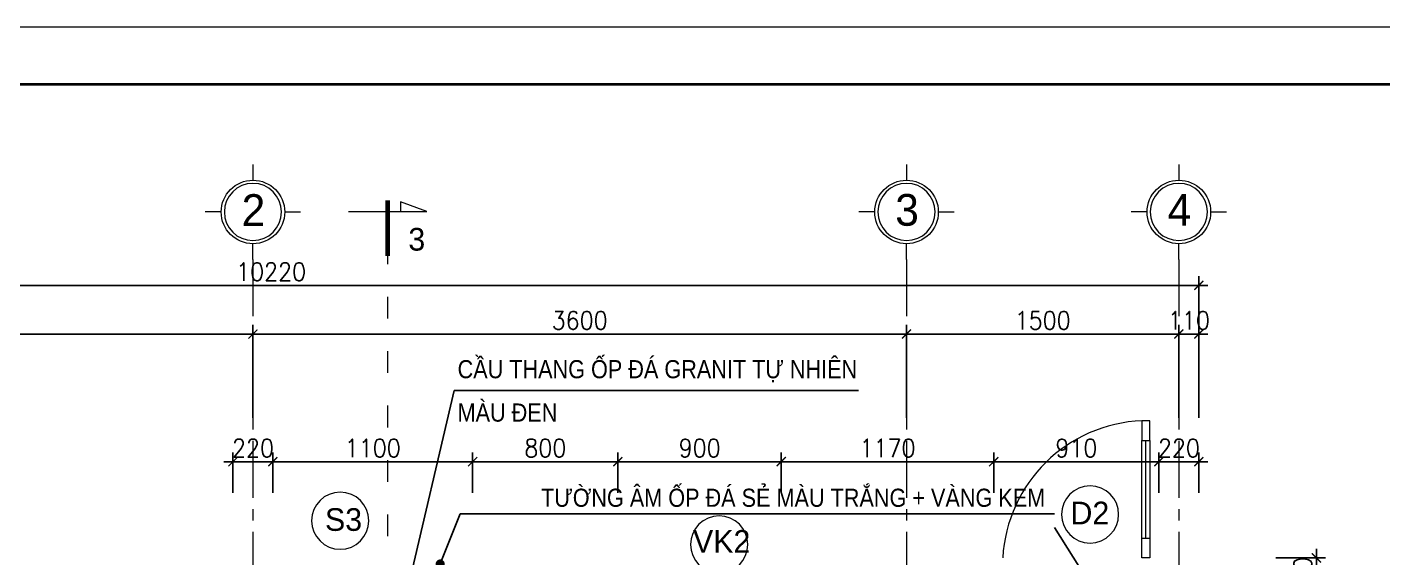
# Model space of a CAD drawing. Header units: millimetres. Extents: x -529782 to -142003, y -492574 to -273331.
# Drawn here: x -261448 to -253980, y -359451 to -356525 of the extents above; entities that cross this region are included whole.
import ezdxf
from ezdxf.enums import TextEntityAlignment as Align

# ---------------------------------------------------------------- set-up
doc = ezdxf.new("R2010")
doc.units = ezdxf.units.MM
doc.header["$LTSCALE"] = 500
doc.header["$MEASUREMENT"] = 0
doc.header["$PDMODE"] = 3
doc.linetypes.add('ACAD_ISO03W100', pattern=[30, 12, -18])
doc.linetypes.add('CENTER', pattern=[2, 1.25, -0.25, 0.25, -0.25])
doc.layers.get('0').update_dxf_attribs({"linetype": 'CONTINUOUS', "lineweight": 13})
doc.layers.get('Defpoints').update_dxf_attribs({"color": 255, "linetype": 'CONTINUOUS', "lineweight": 13})
for name, color, linetype, lineweight in [('1.cat 30', 30, 'CONTINUOUS', 35), ('2.thay 145', 145, 'CONTINUOUS', 18), ('3.manh 08', 8, 'CONTINUOUS', 9), ('4.dim 08', 8, 'CONTINUOUS', 13), ('7.tim 67', 67, 'CENTER', 9), ('9.text \xad white', 7, 'CONTINUOUS', 15), ('CHITIET', 9, 'CONTINUOUS', 9), ('noithat', 15, 'CONTINUOUS', 9)]:
    doc.layers.add(name, color=color, linetype=linetype, lineweight=lineweight)
doc.styles.add('CA.JSC1', font='')
doc.styles.get("Standard").update_dxf_attribs({"font": 'txt.shx', "width": 0.9})
doc.styles.add('VnAvantH', font='')
doc.styles.get('CA.JSC1').set_extended_font_data('.VnAvantH')
doc.styles.get('VnAvantH').set_extended_font_data('.VnAvantH')
doc.dimstyles.new('CA 50', dxfattribs={"dimscale": 0, "dimtxt": 100, "dimasz": 50, "dimexe": 50, "dimexo": 0, "dimgap": 25, "dimtad": 1, "dimdec": 0, "dimzin": 0, "dimdsep": 46, "dimtxsty": 'Standard', "dimblk": 'ARCHTICK', "dimcen": 0.09, "dimdle": 50, "dimclrd": 256, "dimclre": 256, "dimclrt": 7, "dimadec": 0, "dimazin": 0, "dimtfac": 1, "dimtdec": 0, "dimtix": 1, "dimtmove": 2, "dimatfit": 3, "dimldrblk": 'DOT', "dimfxl": 1, "dimtolj": 1, "dimtzin": 0, "dimarcsym": 0})

# ---------------------------------------------------------------- blocks, each defined once
blk = doc.blocks.new('khung co loan')
at = {"layer": '1.cat 30'}
blk.add_lwpolyline([(1158.281703106128, -14553.47590842255), (1158.281703106128, -303.4759079545038), (20658.28170374641, -303.4759079545038), (20658.28170374641, -14553.47590842255)], close=True, dxfattribs=at)
at = {"layer": '3.manh 08'}
blk.add_lwpolyline([(0, -14850.00000048772), (21000.00000000023, -14850.00000048772), (21000.00000000023, -4.877219907939434e-07), (0, -4.877219907939434e-07)], close=True, dxfattribs=at)
blk = doc.blocks.new('_ArchTick')
at = {"color": 1, "linetype": 'ByBlock', "const_width": 0.150000081}
blk.add_lwpolyline([(-0.5000002699998731, -0.5000002699998731), (0.5000002699998731, 0.5000002699998731)], dxfattribs=at)
blk = doc.blocks.new('*D330')
at = {"layer": '4.dim 08', "lineweight": -2, "transparency": 16777216}
for p, q in [((-260313.8179060325, -359092.5), (-260313.8179060325, -358870.5)), ((-260093.8179060325, -359092.5), (-260093.8179060325, -358870.5)), ((-260313.8179060325, -358920.5), (-260363.8179060325, -358920.5)), ((-260313.8179060325, -358920.5), (-260093.8179060325, -358920.5)), ((-260093.8179060325, -358920.5), (-260043.8179060325, -358920.5))]:
    blk.add_line(p, q, dxfattribs=at)
at = {"layer": 'Defpoints', "color": 0, "transparency": 16777216}
for p in [(-260093.8179060325, -358920.5), (-260313.8179060325, -359092.5), (-260093.8179060325, -359092.5)]:
    blk.add_point(p, dxfattribs=at)
at = {"layer": '4.dim 08', "lineweight": -2, "transparency": 16777216, "xscale": 50, "yscale": 50, "zscale": 50}
blk.add_blockref('_ArchTick', (-260313.8179060325, -358920.5), dxfattribs=at)
at = {"layer": '4.dim 08', "lineweight": -2, "transparency": 16777216, "xscale": 50, "yscale": 50, "zscale": 50, "rotation": 180}
blk.add_blockref('_ArchTick', (-260093.8179060325, -358920.5), dxfattribs=at)
at = {"layer": '4.dim 08', "color": 7, "transparency": 16777216, "insert": (-260203.8179060325, -358845.5), "char_height": 100, "attachment_point": 5}
blk.add_mtext('\\A1;220', dxfattribs=at)
blk = doc.blocks.new('_DOT')
at = {"color": 1, "linetype": 'ByBlock'}
blk.add_line((-0.5, 0), (-1, 0), dxfattribs=at)
at = {"color": 1, "linetype": 'ByBlock', "const_width": 0.5}
blk.add_lwpolyline([(-0.25, 0, 1), (0.25, 0, 1)], format="xyb", close=True, dxfattribs=at)
blk = doc.blocks.new('*D331')
at = {"layer": '4.dim 08', "lineweight": -2, "transparency": 16777216}
for p, q in [((-260093.8179060325, -359092.5), (-260093.8179060325, -358870.5)), ((-258993.8179060325, -359092.5), (-258993.8179060325, -358870.5)), ((-260143.8179060325, -358920.5), (-258943.8179060325, -358920.5))]:
    blk.add_line(p, q, dxfattribs=at)
at = {"layer": 'Defpoints', "color": 0, "transparency": 16777216}
for p in [(-258993.8179060325, -358920.5), (-260093.8179060325, -359092.5), (-258993.8179060325, -359092.5)]:
    blk.add_point(p, dxfattribs=at)
at = {"layer": '4.dim 08', "lineweight": -2, "transparency": 16777216, "xscale": 50, "yscale": 50, "zscale": 50, "rotation": 180}
blk.add_blockref('_ArchTick', (-260093.8179060325, -358920.5), dxfattribs=at)
at = {"layer": '4.dim 08', "lineweight": -2, "transparency": 16777216, "xscale": 50, "yscale": 50, "zscale": 50}
blk.add_blockref('_ArchTick', (-258993.8179060325, -358920.5), dxfattribs=at)
at = {"layer": '4.dim 08', "color": 7, "transparency": 16777216, "insert": (-259543.8179060325, -358845.5), "char_height": 100, "attachment_point": 5}
blk.add_mtext('\\A1;1100', dxfattribs=at)
blk = doc.blocks.new('*D332')
at = {"layer": '4.dim 08', "lineweight": -2, "transparency": 16777216}
for p, q in [((-258993.8179060325, -359092.5), (-258993.8179060325, -358870.5)), ((-258193.8179060324, -359092.5), (-258193.8179060324, -358870.5)), ((-259043.8179060325, -358920.5), (-258143.8179060324, -358920.5))]:
    blk.add_line(p, q, dxfattribs=at)
at = {"layer": 'Defpoints', "color": 0, "transparency": 16777216}
for p in [(-258193.8179060324, -358920.5), (-258993.8179060325, -359092.5), (-258193.8179060324, -359092.5)]:
    blk.add_point(p, dxfattribs=at)
at = {"layer": '4.dim 08', "lineweight": -2, "transparency": 16777216, "xscale": 50, "yscale": 50, "zscale": 50, "rotation": 180}
blk.add_blockref('_ArchTick', (-258993.8179060325, -358920.5), dxfattribs=at)
at = {"layer": '4.dim 08', "lineweight": -2, "transparency": 16777216, "xscale": 50, "yscale": 50, "zscale": 50}
blk.add_blockref('_ArchTick', (-258193.8179060324, -358920.5), dxfattribs=at)
at = {"layer": '4.dim 08', "color": 7, "transparency": 16777216, "insert": (-258593.8179060324, -358845.5), "char_height": 100, "attachment_point": 5}
blk.add_mtext('\\A1;800', dxfattribs=at)
blk = doc.blocks.new('*D333')
at = {"layer": '4.dim 08', "lineweight": -2, "transparency": 16777216}
for p, q in [((-258193.8179060324, -359092.5), (-258193.8179060324, -358870.5)), ((-257293.8179060324, -359092.5), (-257293.8179060324, -358870.5)), ((-258243.8179060324, -358920.5), (-257243.8179060324, -358920.5))]:
    blk.add_line(p, q, dxfattribs=at)
at = {"layer": 'Defpoints', "color": 0, "transparency": 16777216}
for p in [(-257293.8179060324, -358920.5), (-258193.8179060324, -359092.5), (-257293.8179060324, -359092.5)]:
    blk.add_point(p, dxfattribs=at)
at = {"layer": '4.dim 08', "lineweight": -2, "transparency": 16777216, "xscale": 50, "yscale": 50, "zscale": 50, "rotation": 180}
blk.add_blockref('_ArchTick', (-258193.8179060324, -358920.5), dxfattribs=at)
at = {"layer": '4.dim 08', "lineweight": -2, "transparency": 16777216, "xscale": 50, "yscale": 50, "zscale": 50}
blk.add_blockref('_ArchTick', (-257293.8179060324, -358920.5), dxfattribs=at)
at = {"layer": '4.dim 08', "color": 7, "transparency": 16777216, "insert": (-257743.8179060324, -358845.5), "char_height": 100, "attachment_point": 5}
blk.add_mtext('\\A1;900', dxfattribs=at)
blk = doc.blocks.new('*D334')
at = {"layer": '4.dim 08', "lineweight": -2, "transparency": 16777216}
for p, q in [((-257293.8179060324, -359092.5), (-257293.8179060324, -358870.5)), ((-256123.8179060324, -359092.5), (-256123.8179060324, -358870.5)), ((-257343.8179060324, -358920.5), (-256073.8179060324, -358920.5))]:
    blk.add_line(p, q, dxfattribs=at)
at = {"layer": 'Defpoints', "color": 0, "transparency": 16777216}
for p in [(-256123.8179060324, -358920.5), (-257293.8179060324, -359092.5), (-256123.8179060324, -359092.5)]:
    blk.add_point(p, dxfattribs=at)
at = {"layer": '4.dim 08', "lineweight": -2, "transparency": 16777216, "xscale": 50, "yscale": 50, "zscale": 50, "rotation": 180}
blk.add_blockref('_ArchTick', (-257293.8179060324, -358920.5), dxfattribs=at)
at = {"layer": '4.dim 08', "lineweight": -2, "transparency": 16777216, "xscale": 50, "yscale": 50, "zscale": 50}
blk.add_blockref('_ArchTick', (-256123.8179060324, -358920.5), dxfattribs=at)
at = {"layer": '4.dim 08', "color": 7, "transparency": 16777216, "insert": (-256708.8179060324, -358845.5), "char_height": 100, "attachment_point": 5}
blk.add_mtext('\\A1;1170', dxfattribs=at)
blk = doc.blocks.new('*D335')
at = {"layer": '4.dim 08', "lineweight": -2, "transparency": 16777216}
for p, q in [((-256123.8179060324, -359092.5), (-256123.8179060324, -358870.5)), ((-255213.8179060325, -359092.5), (-255213.8179060325, -358870.5)), ((-256173.8179060324, -358920.5), (-255163.8179060325, -358920.5))]:
    blk.add_line(p, q, dxfattribs=at)
at = {"layer": 'Defpoints', "color": 0, "transparency": 16777216}
for p in [(-255213.8179060325, -358920.5), (-256123.8179060324, -359092.5), (-255213.8179060325, -359092.5)]:
    blk.add_point(p, dxfattribs=at)
at = {"layer": '4.dim 08', "lineweight": -2, "transparency": 16777216, "xscale": 50, "yscale": 50, "zscale": 50, "rotation": 180}
blk.add_blockref('_ArchTick', (-256123.8179060324, -358920.5), dxfattribs=at)
at = {"layer": '4.dim 08', "lineweight": -2, "transparency": 16777216, "xscale": 50, "yscale": 50, "zscale": 50}
blk.add_blockref('_ArchTick', (-255213.8179060325, -358920.5), dxfattribs=at)
at = {"layer": '4.dim 08', "color": 7, "transparency": 16777216, "insert": (-255668.8179060324, -358845.5), "char_height": 100, "attachment_point": 5}
blk.add_mtext('\\A1;910', dxfattribs=at)
blk = doc.blocks.new('*D336')
at = {"layer": '4.dim 08', "lineweight": -2, "transparency": 16777216}
for p, q in [((-255213.8179060325, -359092.5), (-255213.8179060325, -358870.5)), ((-254993.8179060325, -359092.5), (-254993.8179060325, -358870.5)), ((-255213.8179060325, -358920.5), (-255263.8179060325, -358920.5)), ((-255213.8179060325, -358920.5), (-254993.8179060325, -358920.5)), ((-254993.8179060325, -358920.5), (-254943.8179060325, -358920.5))]:
    blk.add_line(p, q, dxfattribs=at)
at = {"layer": 'Defpoints', "color": 0, "transparency": 16777216}
for p in [(-254993.8179060325, -358920.5), (-255213.8179060325, -359092.5), (-254993.8179060325, -359092.5)]:
    blk.add_point(p, dxfattribs=at)
at = {"layer": '4.dim 08', "lineweight": -2, "transparency": 16777216, "xscale": 50, "yscale": 50, "zscale": 50}
blk.add_blockref('_ArchTick', (-255213.8179060325, -358920.5), dxfattribs=at)
at = {"layer": '4.dim 08', "lineweight": -2, "transparency": 16777216, "xscale": 50, "yscale": 50, "zscale": 50, "rotation": 180}
blk.add_blockref('_ArchTick', (-254993.8179060325, -358920.5), dxfattribs=at)
at = {"layer": '4.dim 08', "color": 7, "transparency": 16777216, "insert": (-255103.8179060325, -358845.5), "char_height": 100, "attachment_point": 5}
blk.add_mtext('\\A1;220', dxfattribs=at)
blk = doc.blocks.new('*D392')
at = {"layer": '4.dim 08', "lineweight": -2, "transparency": 16777216}
for p, q in [((-254346.5, -359450.9999999998), (-254346.5, -359400.9999999998)), ((-254569, -359450.9999999998), (-254296.5, -359450.9999999998)), ((-254346.5, -359670.9999999998), (-254346.5, -359450.9999999998)), ((-254569, -359670.9999999998), (-254296.5, -359670.9999999998)), ((-254346.5, -359670.9999999998), (-254346.5, -359720.9999999998))]:
    blk.add_line(p, q, dxfattribs=at)
at = {"layer": 'Defpoints', "color": 0, "transparency": 16777216}
for p in [(-254569, -359450.9999999998), (-254346.5, -359450.9999999998), (-254569, -359670.9999999998)]:
    blk.add_point(p, dxfattribs=at)
at = {"layer": '4.dim 08', "lineweight": -2, "transparency": 16777216, "xscale": 50, "yscale": 50, "zscale": 50}
for p, rotation in [((-254346.5, -359450.9999999998), 270), ((-254346.5, -359670.9999999998), 90)]:
    blk.add_blockref('_ArchTick', p, dxfattribs=dict(at, rotation=rotation))
at = {"layer": '4.dim 08', "color": 7, "transparency": 16777216, "insert": (-254421.4999999999, -359560.9999999998), "char_height": 100, "attachment_point": 5, "rotation": 90}
blk.add_mtext('\\A1;220', dxfattribs=at)
blk = doc.blocks.new('vet cat')
at = {"layer": '1.cat 30', "const_width": 50}
blk.add_lwpolyline([(-82591.75442858087, -188552.374450662), (-81976.3102295734, -188552.374450662)], dxfattribs=at)
at = {"layer": '2.thay 145'}
blk.add_line((-82573.9127453561, -188410.7276975132), (-82468.66558877937, -188410.7276975132), dxfattribs=at)
blk.add_lwpolyline([(-82468.66558877937, -188983.1853899672), (-82468.66558877937, -188121.5635113568), (-82573.9127453561, -188410.7276975132)], dxfattribs=at)
blk = doc.blocks.new('A$C2BDB356E')
at = {"layer": 'noithat', "color": 135, "linetype": 'Continuous'}
for p, q in [((0.0007344302721321583, 599.9999563574092), (0.0007344302721321583, 699.9999563574092)), ((0.0007344302721321583, 699.9999563574092), (40.00073443027213, 699.9999563574092)), ((40.00073443027213, 699.9999563574092), (40.00073443027213, 599.9999563574092)), ((40.00073443027213, 599.9999563574092), (0.0007344302721321583, 599.9999563574092)), ((0.0007344302721321583, 99.99995635740925), (0.0007344302721321583, -4.364259075373411e-05)), ((40.00073443027213, 99.99995635740925), (0.0007344302721321583, 99.99995635740925)), ((40.00073443027213, -4.364259075373411e-05), (40.00073443027213, 99.99995635740925)), ((0.0007344302721321583, -4.364259075373411e-05), (40.00073443027213, -4.364259075373411e-05))]:
    blk.add_line(p, q, dxfattribs=at)
at = {"layer": 'noithat', "color": 8, "linetype": 'Continuous'}
for p, q in [((0.0007344302721321583, 99.99995635740925), (0.0007344302721321583, 599.9999563574092)), ((20.00073443027213, 599.9999563574092), (20.00073443027213, 99.99995635740925)), ((40.00073443027213, 599.9999563574092), (40.00073443027213, 99.99995635740925))]:
    blk.add_line(p, q, dxfattribs=at)
at = {"layer": 'noithat', "color": 1, "linetype": 'Continuous'}
blk.add_arc((10.18820847296689, 740.3098040898665), 740.9098847954065, 272.306074052381, 356.8812333185894, dxfattribs=at)
blk = doc.blocks.new('A$C41BA5761')
at = {"layer": '2.thay 145'}
blk.add_lwpolyline([(839.9994073519047, 524.9998310285737, -3898660.642287513), (839.9994073521084, 525.0001542164828, 1.154242490888426e-06), (839.9994073524431, 524.9999926225864, 1.154242490888426e-06)], format="xyb", dxfattribs=at)
at = {"layer": '3.manh 08'}
for p, q in [((524.9994049160159, 1050.000159478077), (524.9994049160159, 875.0001713204256)), ((174.9994048396911, 525.0001523148676), (-0.000583361616008915, 525.0001523148676)), ((874.9994049923262, 525.0001523148676), (1049.999393193633, 525.0001523148676)), ((524.9994049160159, 0.0001831847475841641), (524.9994049160159, 175.000171342399))]:
    blk.add_line(p, q, dxfattribs=at)
blk.add_arc((524.9994049160159, 525.0001713313977), 349.9999999890093, 359.9999968883953, 359.9999381014106, dxfattribs=at)
blk = doc.blocks.new('*D1857')
at = {"layer": '7.tim 67', "linetype": 'Continuous', "lineweight": -2, "transparency": 16777216}
for p, q in [((-265103.8179060325, -358678.4999999999), (-265103.8179060325, -358166.9999999999)), ((-260203.8179060325, -358678.4999999999), (-260203.8179060325, -358166.9999999999)), ((-265153.8179060325, -358216.9999999999), (-260153.8179060325, -358216.9999999999))]:
    blk.add_line(p, q, dxfattribs=at)
at = {"layer": 'Defpoints', "color": 0, "linetype": 'Continuous', "transparency": 16777216}
for p in [(-260203.8179060325, -358216.9999999999), (-265103.8179060325, -358678.4999999999), (-260203.8179060325, -358678.4999999999)]:
    blk.add_point(p, dxfattribs=at)
at = {"layer": '7.tim 67', "linetype": 'Continuous', "lineweight": -2, "transparency": 16777216, "xscale": 50, "yscale": 50, "zscale": 50, "rotation": 180}
blk.add_blockref('_ArchTick', (-265103.8179060325, -358216.9999999999), dxfattribs=at)
at = {"layer": '7.tim 67', "linetype": 'Continuous', "lineweight": -2, "transparency": 16777216, "xscale": 50, "yscale": 50, "zscale": 50}
blk.add_blockref('_ArchTick', (-260203.8179060325, -358216.9999999999), dxfattribs=at)
at = {"layer": '7.tim 67', "color": 7, "linetype": 'Continuous', "transparency": 16777216, "insert": (-262653.8179060325, -358141.9999999999), "char_height": 100, "attachment_point": 5}
blk.add_mtext('\\A1;4900', dxfattribs=at)
blk = doc.blocks.new('*D1858')
at = {"layer": '7.tim 67', "linetype": 'Continuous', "lineweight": -2, "transparency": 16777216}
for p, q in [((-260203.8179060325, -358678.4999999999), (-260203.8179060325, -358166.9999999999)), ((-256603.8179060332, -358678.4999999999), (-256603.8179060332, -358166.9999999999)), ((-260253.8179060325, -358216.9999999999), (-256553.8179060332, -358216.9999999999))]:
    blk.add_line(p, q, dxfattribs=at)
at = {"layer": 'Defpoints', "color": 0, "linetype": 'Continuous', "transparency": 16777216}
for p in [(-256603.8179060332, -358216.9999999999), (-260203.8179060325, -358678.4999999999), (-256603.8179060332, -358678.4999999999)]:
    blk.add_point(p, dxfattribs=at)
at = {"layer": '7.tim 67', "linetype": 'Continuous', "lineweight": -2, "transparency": 16777216, "xscale": 50, "yscale": 50, "zscale": 50, "rotation": 180}
blk.add_blockref('_ArchTick', (-260203.8179060325, -358216.9999999999), dxfattribs=at)
at = {"layer": '7.tim 67', "linetype": 'Continuous', "lineweight": -2, "transparency": 16777216, "xscale": 50, "yscale": 50, "zscale": 50}
blk.add_blockref('_ArchTick', (-256603.8179060332, -358216.9999999999), dxfattribs=at)
at = {"layer": '7.tim 67', "color": 7, "linetype": 'Continuous', "transparency": 16777216, "insert": (-258403.8179060329, -358141.9999999999), "char_height": 100, "attachment_point": 5}
blk.add_mtext('\\A1;3600', dxfattribs=at)
blk = doc.blocks.new('*D1859')
at = {"layer": '7.tim 67', "linetype": 'Continuous', "lineweight": -2, "transparency": 16777216}
for p, q in [((-256603.8179060332, -358678.4999999999), (-256603.8179060332, -358166.9999999999)), ((-255103.8179060325, -358678.4999999999), (-255103.8179060325, -358166.9999999999)), ((-256653.8179060332, -358216.9999999999), (-255053.8179060325, -358216.9999999999))]:
    blk.add_line(p, q, dxfattribs=at)
at = {"layer": 'Defpoints', "color": 0, "linetype": 'Continuous', "transparency": 16777216}
for p in [(-255103.8179060325, -358216.9999999999), (-256603.8179060332, -358678.4999999999), (-255103.8179060325, -358678.4999999999)]:
    blk.add_point(p, dxfattribs=at)
at = {"layer": '7.tim 67', "linetype": 'Continuous', "lineweight": -2, "transparency": 16777216, "xscale": 50, "yscale": 50, "zscale": 50, "rotation": 180}
blk.add_blockref('_ArchTick', (-256603.8179060332, -358216.9999999999), dxfattribs=at)
at = {"layer": '7.tim 67', "linetype": 'Continuous', "lineweight": -2, "transparency": 16777216, "xscale": 50, "yscale": 50, "zscale": 50}
blk.add_blockref('_ArchTick', (-255103.8179060325, -358216.9999999999), dxfattribs=at)
at = {"layer": '7.tim 67', "color": 7, "linetype": 'Continuous', "transparency": 16777216, "insert": (-255853.8179060329, -358141.9999999999), "char_height": 100, "attachment_point": 5}
blk.add_mtext('\\A1;1500', dxfattribs=at)
blk = doc.blocks.new('*D1860')
at = {"layer": '7.tim 67', "linetype": 'Continuous', "lineweight": -2, "transparency": 16777216}
for p, q in [((-255103.8179060325, -358678.4999999999), (-255103.8179060325, -358166.9999999999)), ((-254993.8179060325, -358678.4999999999), (-254993.8179060325, -358166.9999999999)), ((-255103.8179060325, -358216.9999999999), (-255153.8179060325, -358216.9999999999)), ((-255103.8179060325, -358216.9999999999), (-254993.8179060325, -358216.9999999999)), ((-254993.8179060325, -358216.9999999999), (-254943.8179060325, -358216.9999999999))]:
    blk.add_line(p, q, dxfattribs=at)
at = {"layer": 'Defpoints', "color": 0, "linetype": 'Continuous', "transparency": 16777216}
for p in [(-254993.8179060325, -358216.9999999999), (-255103.8179060325, -358678.4999999999), (-254993.8179060325, -358678.4999999999)]:
    blk.add_point(p, dxfattribs=at)
at = {"layer": '7.tim 67', "linetype": 'Continuous', "lineweight": -2, "transparency": 16777216, "xscale": 50, "yscale": 50, "zscale": 50}
blk.add_blockref('_ArchTick', (-255103.8179060325, -358216.9999999999), dxfattribs=at)
at = {"layer": '7.tim 67', "linetype": 'Continuous', "lineweight": -2, "transparency": 16777216, "xscale": 50, "yscale": 50, "zscale": 50, "rotation": 180}
blk.add_blockref('_ArchTick', (-254993.8179060325, -358216.9999999999), dxfattribs=at)
at = {"layer": '7.tim 67', "color": 7, "linetype": 'Continuous', "transparency": 16777216, "insert": (-255048.8179060325, -358141.9999999999), "char_height": 100, "attachment_point": 5}
blk.add_mtext('\\A1;110', dxfattribs=at)
blk = doc.blocks.new('*D1861')
at = {"layer": '7.tim 67', "linetype": 'Continuous', "lineweight": -2, "transparency": 16777216}
for p, q in [((-265213.8179060325, -358678.4999999999), (-265213.8179060325, -357898.4999999999)), ((-254993.8179060325, -358678.4999999999), (-254993.8179060325, -357898.4999999999)), ((-265263.8179060325, -357948.4999999999), (-254943.8179060325, -357948.4999999999))]:
    blk.add_line(p, q, dxfattribs=at)
at = {"layer": 'Defpoints', "color": 0, "linetype": 'Continuous', "transparency": 16777216}
for p in [(-254993.8179060325, -357948.4999999999), (-265213.8179060325, -358678.4999999999), (-254993.8179060325, -358678.4999999999)]:
    blk.add_point(p, dxfattribs=at)
at = {"layer": '7.tim 67', "linetype": 'Continuous', "lineweight": -2, "transparency": 16777216, "xscale": 50, "yscale": 50, "zscale": 50, "rotation": 180}
blk.add_blockref('_ArchTick', (-265213.8179060325, -357948.4999999999), dxfattribs=at)
at = {"layer": '7.tim 67', "linetype": 'Continuous', "lineweight": -2, "transparency": 16777216, "xscale": 50, "yscale": 50, "zscale": 50}
blk.add_blockref('_ArchTick', (-254993.8179060325, -357948.4999999999), dxfattribs=at)
at = {"layer": '7.tim 67', "color": 7, "linetype": 'Continuous', "transparency": 16777216, "insert": (-260103.8179060325, -357873.4999999999), "char_height": 100, "attachment_point": 5}
blk.add_mtext('\\A1;10220', dxfattribs=at)

msp = doc.modelspace()

# ---------------------------------------------------------------- linework, layer by layer
at = {"layer": '2.thay 145', "color": 1, "linetype": 'ACAD_ISO03W100', "ltscale": 0.02}
msp.add_line((-259461.7747263241, -370731.4125023412), (-259461.7747263241, -357787.5568122642), dxfattribs=at)
at = {"layer": '3.manh 08'}
for points in [[(-259565.567813447, -359245.7706803693, -3898660.642287513), (-259565.567813447, -359245.7705187754, 1.154242490888426e-06), (-259565.5678134468, -359245.7705995723, 1.154242490888426e-06)], [(-255435.5808108877, -359211.4358412527, -3898660.642287513), (-255435.5808108877, -359211.4356796588, 1.154242490888426e-06), (-255435.5808108875, -359211.4357604557, 1.154242490888426e-06)], [(-257478.3235118988, -359377.142418107, -3898660.642287513), (-257478.3235118988, -359377.1422565131, 1.154242490888426e-06), (-257478.3235118986, -359377.14233731, 1.154242490888426e-06)]]:
    msp.add_lwpolyline(points, format="xyb", dxfattribs=at)
at = {"layer": '7.tim 67', "ltscale": 0.5}
for p, q in [((-260203.8179060325, -357806.4999999999), (-260203.8179060325, -370523.9999999999)), ((-256603.8179060332, -357806.4999999999), (-256603.8179060332, -370523.9999999999)), ((-255103.8179060325, -357806.4999999999), (-255103.8179060325, -370523.9999999999))]:
    msp.add_line(p, q, dxfattribs=at)

# ---------------------------------------------------------------- block references
at = {"layer": '1.cat 30', "xscale": 0.5, "yscale": 0.5, "zscale": 0.5, "rotation": 270}
msp.add_blockref('vet cat', (-165185.5875009931, -398775.711927051), dxfattribs=at)
at = {"layer": '2.thay 145'}
for name, p, xscale, yscale, zscale in [('khung co loan', (-270099.31907998, -356524.758471216), 1.034937242569868, 1.034937242628075, 1.034937242583367), ('A$C41BA5761', (-260466.3176084905, -357806.5000915923), 0.5, 0.5, 0.5), ('A$C41BA5761', (-256866.3176084913, -357806.5000915923), 0.5, 0.5, 0.5), ('A$C41BA5761', (-255366.3176084905, -357806.5000915923), 0.5, 0.5, 0.5)]:
    msp.add_blockref(name, p, dxfattribs=dict(at, xscale=xscale, yscale=yscale, zscale=zscale))
at = {"layer": 'noithat', "xscale": 1.07999999995809, "yscale": 1.07999999995809, "zscale": 1.08, "rotation": 180}
msp.add_blockref('A$C2BDB356E', (-255263.8171128478, -358695.0000471338), dxfattribs=at)

# ---------------------------------------------------------------- texts
at = {"layer": '9.text \xad white', "style": 'CA.JSC1'}
for s, p in [('2', (-260201.0675895098, -357532.2500697123)), ('3', (-256601.0675895106, -357532.2500697123)), ('4', (-255101.0675895098, -357532.2500697123))]:
    msp.add_text(s, height=174.9999882000658, dxfattribs=at).set_placement(p, align=Align.MIDDLE)
at = {"layer": '9.text \xad white', "style": 'VnAvantH'}
for s, p in [('3', (-259347.9990869826, -357756.8797202609)), ('s3', (-259807.1633140501, -359301.9083341591)), ('d2', (-255700.8579701895, -359266.0265926851)), ('vk2', (-257780.0566936075, -359422.5507105789))]:
    msp.add_text(s, height=124.999999999455, dxfattribs=at).set_placement(p)
at = {"layer": '9.text \xad white', "style": 'CA.JSC1', "width": 0.8912940669403804}
for s, p in [('cÇu thang èp ®¸ granit tù nhiªn', (-259076.6935039267, -358460.6410983381)), ('mµu ®en', (-259076.6935039267, -358699.7191795465)), ('t\xadêng ©m èp ®¸ sÎ mµu tr¾ng + vµng kem', (-258616.8124126298, -359169.3252984745))]:
    msp.add_text(s, height=100, dxfattribs=at).set_placement(p)

# ---------------------------------------------------------------- dimensions: what is measured, and where the dimension line sits
at = {"layer": '4.dim 08'}
for base, p1, p2, picture, middle in [((-260093.8179060325, -358920.5), (-260313.8179060325, -359092.5), (-260093.8179060325, -359092.5), '*D330', (-260203.8179060325, -358845.5)), ((-258993.8179060325, -358920.5), (-260093.8179060325, -359092.5), (-258993.8179060325, -359092.5), '*D331', (-259543.8179060325, -358845.5)), ((-258193.8179060324, -358920.5), (-258993.8179060325, -359092.5), (-258193.8179060324, -359092.5), '*D332', (-258593.8179060324, -358845.5)), ((-257293.8179060324, -358920.5), (-258193.8179060324, -359092.5), (-257293.8179060324, -359092.5), '*D333', (-257743.8179060324, -358845.5)), ((-256123.8179060324, -358920.5), (-257293.8179060324, -359092.5), (-256123.8179060324, -359092.5), '*D334', (-256708.8179060324, -358845.5)), ((-255213.8179060325, -358920.5), (-256123.8179060324, -359092.5), (-255213.8179060325, -359092.5), '*D335', (-255668.8179060324, -358845.5)), ((-254993.8179060325, -358920.5), (-255213.8179060325, -359092.5), (-254993.8179060325, -359092.5), '*D336', (-255103.8179060325, -358845.5))]:
    dim = msp.add_linear_dim(base=base, p1=p1, p2=p2, dimstyle='CA 50', override={"dimscale": 1}, dxfattribs=at)
    dim.commit()
    dim.dimension.update_dxf_attribs({"geometry": picture, "text_midpoint": middle})
dim = msp.add_linear_dim(base=(-254346.5, -359450.9999999998), p1=(-254569, -359670.9999999998), p2=(-254569, -359450.9999999998), angle=90, dimstyle='CA 50', override={"dimscale": 1}, dxfattribs=at)
dim.commit()
dim.dimension.update_dxf_attribs({"geometry": '*D392', "text_midpoint": (-254421.4999999999, -359560.9999999998)})
at = {"layer": '7.tim 67', "color": 9, "linetype": 'Continuous'}
for base, p1, p2, picture, middle in [((-254993.8179060325, -357948.4999999999), (-265213.8179060325, -358678.4999999999), (-254993.8179060325, -358678.4999999999), '*D1861', (-260103.8179060325, -357873.4999999999)), ((-260203.8179060325, -358216.9999999999), (-265103.8179060325, -358678.4999999999), (-260203.8179060325, -358678.4999999999), '*D1857', (-262653.8179060325, -358141.9999999999)), ((-256603.8179060332, -358216.9999999999), (-260203.8179060325, -358678.4999999999), (-256603.8179060332, -358678.4999999999), '*D1858', (-258403.8179060329, -358141.9999999999)), ((-255103.8179060325, -358216.9999999999), (-256603.8179060332, -358678.4999999999), (-255103.8179060325, -358678.4999999999), '*D1859', (-255853.8179060329, -358141.9999999999)), ((-254993.8179060325, -358216.9999999999), (-255103.8179060325, -358678.4999999999), (-254993.8179060325, -358678.4999999999), '*D1860', (-255048.8179060325, -358141.9999999999))]:
    dim = msp.add_linear_dim(base=base, p1=p1, p2=p2, dimstyle='CA 50', override={"dimscale": 1}, dxfattribs=at)
    dim.commit()
    dim.dimension.update_dxf_attribs({"geometry": picture, "text_midpoint": middle})

# ---------------------------------------------------------------- leaders
at = {"layer": 'CHITIET'}
for points in [[(-259401.6695002953, -359832.5309906049), (-259096.0956238615, -358527.9510743918), (-256869.3555860729, -358527.9510743918)], [(-259172.5608693988, -359484.3526706234), (-259062.270765637, -359207.5633156649), (-255788.4060287739, -359207.5633156649)], [(-255614.264305851, -359560.9999999998), (-255788.4060287739, -359284.2106450413)]]:
    msp.add_leader(points, dimstyle='CA 50', override={"dimscale": 1, "dimtad": 0}, dxfattribs=at)

doc.saveas('drawing.dxf')
